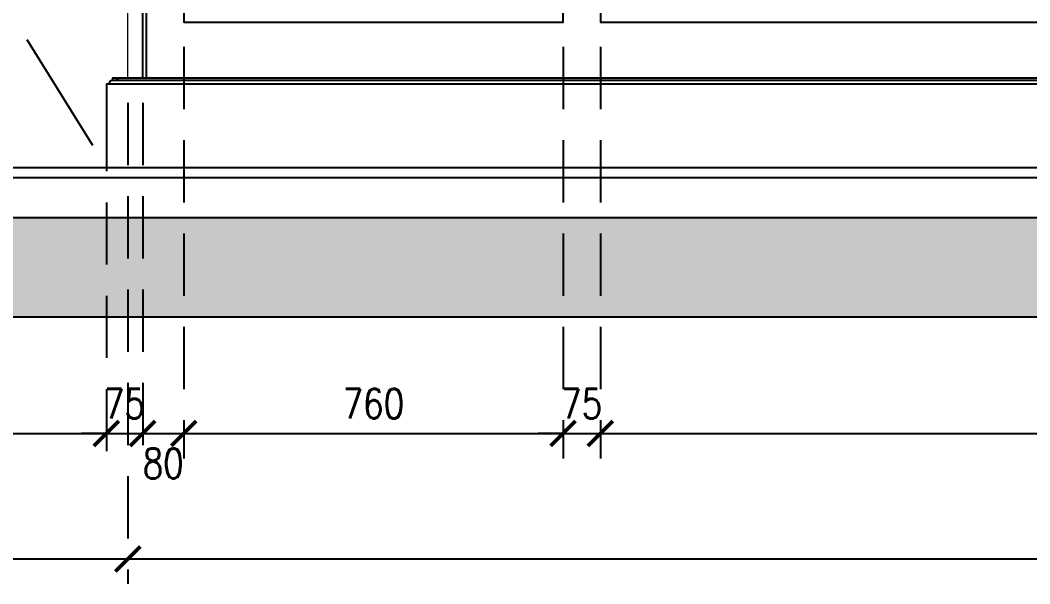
# Model space of a CAD drawing. Header units: inches. Extents: x -20583 to 399182, y -24453 to 525552.
# Drawn here: x 44777 to 46804, y 18026 to 19158 of the extents above; entities that cross this region are included whole.
import ezdxf

# ---------------------------------------------------------------- set-up
doc = ezdxf.new("R2010")
doc.units = ezdxf.units.IN
doc.header["$LTSCALE"] = 1000
doc.header["$MEASUREMENT"] = 0
doc.header["$PDMODE"] = 35
for name, pattern in [('DASHED', [0.75, 0.5, -0.25]), ('HIDDEN', [0.375, 0.25, -0.125]), ('HIDDEN2', [0.1875, 0.125, -0.0625])]:
    doc.linetypes.add(name, pattern=pattern)
for name, color, linetype in [('A-DIM', 9, 'Continuous'), ('A-Hidden', 8, 'HIDDEN'), ('Layer1', 1, 'Continuous'), ('Layer3', 3, 'Continuous'), ('Layer7', 8, 'Continuous')]:
    doc.layers.add(name, color=color, linetype=linetype)
doc.layers.add('Sanitaire', color=253, linetype='Continuous', lineweight=0)
doc.layers.add('Wood treillis', color=111, linetype='Continuous', lineweight=0)
doc.styles.add('ZZ-Dim All', font='romans.shx', dxfattribs={"width": 0.8})
doc.dimstyles.new('DIM-100', dxfattribs={"dimscale": 50, "dimtxt": 1.25, "dimasz": 1, "dimexe": 1, "dimexo": 1, "dimgap": 0.6, "dimtad": 1, "dimdec": 0, "dimrnd": 5, "dimdsep": 46, "dimtxsty": 'ZZ-Dim All', "dimblk1": 'ARCHTICK', "dimblk2": 'ARCHTICK', "dimsah": 1, "dimcen": 1, "dimdle": 1, "dimclrd": 256, "dimclre": 8, "dimclrt": 256, "dimazin": 2, "dimtfac": 1, "dimtdec": 0, "dimtix": 1, "dimtmove": 2, "dimatfit": 2, "dimfxl": 0.1, "dimtolj": 1, "dimtzin": 0, "dimlwd": -1, "dimlwe": -1, "dimarcsym": 0})

# ---------------------------------------------------------------- blocks, each defined once
blk = doc.blocks.new('_ARCHTICK')
at = {"color": 0, "linetype": 'ByBlock', "const_width": 0.15}
blk.add_lwpolyline([(-0.5, -0.5), (0.5, 0.5)], dxfattribs=at)
blk = doc.blocks.new('*D298')
at = {"layer": 'A-DIM', "color": 8, "linetype": 'HIDDEN2', "transparency": 16777216}
for p, q in [((42992.9, 18992.1), (42992.9, 18025.8)), ((44992.7, 18992.1), (44992.7, 18025.8))]:
    blk.add_line(p, q, dxfattribs=at)
at = {"layer": 'A-DIM', "transparency": 16777216}
blk.add_line((42942.9, 18075.8), (45042.7, 18075.8), dxfattribs=at)
at = {"layer": 'Defpoints', "color": 0, "transparency": 16777216}
for p in [(42992.9, 19042.1, 0), (44992.7, 19042.1, 0), (44992.7, 18075.8)]:
    blk.add_point(p, dxfattribs=at)
at = {"layer": 'A-DIM', "transparency": 16777216, "xscale": 50, "yscale": 50, "zscale": 50, "rotation": 180}
blk.add_blockref('_ARCHTICK', (42992.9, 18075.8), dxfattribs=at)
at = {"layer": 'A-DIM', "transparency": 16777216, "xscale": 50, "yscale": 50, "zscale": 50}
blk.add_blockref('_ARCHTICK', (44992.7, 18075.8), dxfattribs=at)
at = {"layer": 'A-DIM', "color": 3, "transparency": 16777216, "insert": (43992.8, 18135.8), "char_height": 60, "attachment_point": 5, "style": 'ZZ-Dim All'}
blk.add_mtext('\\A1;2000', dxfattribs=at)
blk = doc.blocks.new('*D305')
at = {"layer": 'A-DIM', "color": 8, "linetype": 'HIDDEN2', "transparency": 16777216}
for p, q in [((44949.7, 18979.6), (44949.7, 18277.8)), ((45022.7, 18992.1), (45022.7, 18277.8))]:
    blk.add_line(p, q, dxfattribs=at)
at = {"layer": 'A-DIM', "transparency": 16777216}
for p, q in [((44949.7, 18327.8), (44899.7, 18327.8)), ((44949.7, 18327.8), (45022.7, 18327.8)), ((45022.7, 18327.8), (45072.7, 18327.8))]:
    blk.add_line(p, q, dxfattribs=at)
at = {"layer": 'Defpoints', "color": 0, "transparency": 16777216}
for p in [(45022.7, 19042.1, 0), (44949.7, 19029.6, 0), (45022.7, 18327.8)]:
    blk.add_point(p, dxfattribs=at)
at = {"layer": 'A-DIM', "transparency": 16777216, "xscale": 50, "yscale": 50, "zscale": 50}
blk.add_blockref('_ARCHTICK', (44949.7, 18327.8), dxfattribs=at)
at = {"layer": 'A-DIM', "transparency": 16777216, "xscale": 50, "yscale": 50, "zscale": 50, "rotation": 180}
blk.add_blockref('_ARCHTICK', (45022.7, 18327.8), dxfattribs=at)
at = {"layer": 'A-DIM', "color": 3, "transparency": 16777216, "insert": (44986.2, 18387.8), "char_height": 60, "attachment_point": 5, "style": 'ZZ-Dim All'}
blk.add_mtext('\\A1;75', dxfattribs=at)
blk = doc.blocks.new('*D306')
at = {"layer": 'A-DIM', "color": 8, "linetype": 'HIDDEN2', "transparency": 16777216}
for p, q in [((45105.1, 19104.5), (45105.1, 18277.8)), ((45022.7, 18992.1), (45022.7, 18277.8))]:
    blk.add_line(p, q, dxfattribs=at)
at = {"layer": 'A-DIM', "transparency": 16777216}
blk.add_line((44972.7, 18327.8), (45155.1, 18327.8), dxfattribs=at)
at = {"layer": 'Defpoints', "color": 0, "transparency": 16777216}
for p in [(45105.1, 19154.5, 0), (45022.7, 19042.1, 0), (45105.1, 18327.8)]:
    blk.add_point(p, dxfattribs=at)
at = {"layer": 'A-DIM', "transparency": 16777216, "xscale": 50, "yscale": 50, "zscale": 50, "rotation": 180}
blk.add_blockref('_ARCHTICK', (45022.7, 18327.8), dxfattribs=at)
at = {"layer": 'A-DIM', "transparency": 16777216, "xscale": 50, "yscale": 50, "zscale": 50}
blk.add_blockref('_ARCHTICK', (45105.1, 18327.8), dxfattribs=at)
at = {"layer": 'A-DIM', "color": 3, "transparency": 16777216, "insert": (45063.9, 18267.6), "char_height": 60, "attachment_point": 5, "style": 'ZZ-Dim All'}
blk.add_mtext('\\A1;80', dxfattribs=at)
blk = doc.blocks.new('*D307')
at = {"layer": 'A-DIM', "color": 8, "linetype": 'HIDDEN2', "transparency": 16777216}
for p, q in [((45105.1, 19104.5), (45105.1, 18277.8)), ((45866.8, 19104.6), (45866.8, 18277.8))]:
    blk.add_line(p, q, dxfattribs=at)
at = {"layer": 'A-DIM', "transparency": 16777216}
blk.add_line((45055.1, 18327.8), (45916.8, 18327.8), dxfattribs=at)
at = {"layer": 'Defpoints', "color": 0, "transparency": 16777216}
for p in [(45105.1, 19154.5, 0), (45866.8, 19154.6, 0), (45866.8, 18327.8)]:
    blk.add_point(p, dxfattribs=at)
at = {"layer": 'A-DIM', "transparency": 16777216, "xscale": 50, "yscale": 50, "zscale": 50, "rotation": 180}
blk.add_blockref('_ARCHTICK', (45105.1, 18327.8), dxfattribs=at)
at = {"layer": 'A-DIM', "transparency": 16777216, "xscale": 50, "yscale": 50, "zscale": 50}
blk.add_blockref('_ARCHTICK', (45866.8, 18327.8), dxfattribs=at)
at = {"layer": 'A-DIM', "color": 3, "transparency": 16777216, "insert": (45485.9, 18387.8), "char_height": 60, "attachment_point": 5, "style": 'ZZ-Dim All'}
blk.add_mtext('\\A1;760', dxfattribs=at)
blk = doc.blocks.new('*D308')
at = {"layer": 'A-DIM', "color": 8, "linetype": 'HIDDEN2', "transparency": 16777216}
for p, q in [((45866.8, 19104.6), (45866.8, 18277.8)), ((45941.7, 19104.5), (45941.7, 18277.8))]:
    blk.add_line(p, q, dxfattribs=at)
at = {"layer": 'A-DIM', "transparency": 16777216}
for p, q in [((45866.8, 18327.8), (45816.8, 18327.8)), ((45866.8, 18327.8), (45941.7, 18327.8)), ((45941.7, 18327.8), (45991.7, 18327.8))]:
    blk.add_line(p, q, dxfattribs=at)
at = {"layer": 'Defpoints', "color": 0, "transparency": 16777216}
for p in [(45866.8, 19154.6, 0), (45941.7, 19154.5, 0), (45941.7, 18327.8)]:
    blk.add_point(p, dxfattribs=at)
at = {"layer": 'A-DIM', "transparency": 16777216, "xscale": 50, "yscale": 50, "zscale": 50}
blk.add_blockref('_ARCHTICK', (45866.8, 18327.8), dxfattribs=at)
at = {"layer": 'A-DIM', "transparency": 16777216, "xscale": 50, "yscale": 50, "zscale": 50, "rotation": 180}
blk.add_blockref('_ARCHTICK', (45941.7, 18327.8), dxfattribs=at)
at = {"layer": 'A-DIM', "color": 3, "transparency": 16777216, "insert": (45904.2, 18387.8), "char_height": 60, "attachment_point": 5, "style": 'ZZ-Dim All'}
blk.add_mtext('\\A1;75', dxfattribs=at)
blk = doc.blocks.new('*D309')
at = {"layer": 'A-DIM', "color": 8, "linetype": 'HIDDEN2', "transparency": 16777216}
for p, q in [((45941.7, 19104.5), (45941.7, 18277.8)), ((48301.5, 19104.6), (48301.5, 18277.8))]:
    blk.add_line(p, q, dxfattribs=at)
at = {"layer": 'A-DIM', "transparency": 16777216}
blk.add_line((45891.7, 18327.8), (48351.5, 18327.8), dxfattribs=at)
at = {"layer": 'Defpoints', "color": 0, "transparency": 16777216}
for p in [(45941.7, 19154.5), (48301.5, 19154.6), (48301.5, 18327.8)]:
    blk.add_point(p, dxfattribs=at)
at = {"layer": 'A-DIM', "transparency": 16777216, "xscale": 50, "yscale": 50, "zscale": 50, "rotation": 180}
blk.add_blockref('_ARCHTICK', (45941.7, 18327.8), dxfattribs=at)
at = {"layer": 'A-DIM', "transparency": 16777216, "xscale": 50, "yscale": 50, "zscale": 50}
blk.add_blockref('_ARCHTICK', (48301.5, 18327.8), dxfattribs=at)
at = {"layer": 'A-DIM', "color": 3, "transparency": 16777216, "insert": (47121.6, 18387.8), "char_height": 60, "attachment_point": 5, "style": 'ZZ-Dim All'}
blk.add_mtext('\\A1;2360', dxfattribs=at)
blk = doc.blocks.new('*D355')
at = {"layer": 'A-DIM', "color": 8, "linetype": 'HIDDEN2', "transparency": 16777216}
for p, q in [((49505, 19172.1), (49505, 18025.8)), ((44992.7, 18992.1), (44992.7, 18025.8))]:
    blk.add_line(p, q, dxfattribs=at)
at = {"layer": 'A-DIM', "transparency": 16777216}
blk.add_line((44942.7, 18075.8), (49555, 18075.8), dxfattribs=at)
at = {"layer": 'Defpoints', "color": 0, "transparency": 16777216}
for p in [(49505, 19222.1, 0), (44992.7, 19042.1, 0), (49505, 18075.8)]:
    blk.add_point(p, dxfattribs=at)
at = {"layer": 'A-DIM', "transparency": 16777216, "xscale": 50, "yscale": 50, "zscale": 50, "rotation": 180}
blk.add_blockref('_ARCHTICK', (44992.7, 18075.8), dxfattribs=at)
at = {"layer": 'A-DIM', "transparency": 16777216, "xscale": 50, "yscale": 50, "zscale": 50}
blk.add_blockref('_ARCHTICK', (49505, 18075.8), dxfattribs=at)
at = {"layer": 'A-DIM', "color": 3, "transparency": 16777216, "insert": (47248.9, 18135.8), "char_height": 60, "attachment_point": 5, "style": 'ZZ-Dim All'}
blk.add_mtext('\\A1;4510', dxfattribs=at)
blk = doc.blocks.new('*D356')
at = {"layer": 'A-DIM', "color": 8, "linetype": 'HIDDEN2', "transparency": 16777216}
for p, q in [((43030.9, 18979.6), (43030.9, 18277.8)), ((44949.7, 18979.6), (44949.7, 18277.8))]:
    blk.add_line(p, q, dxfattribs=at)
at = {"layer": 'A-DIM', "transparency": 16777216}
blk.add_line((42980.9, 18327.8), (44999.7, 18327.8), dxfattribs=at)
at = {"layer": 'Defpoints', "color": 0, "transparency": 16777216}
for p in [(43030.9, 19029.6, 0), (44949.7, 19029.6, 0), (44949.7, 18327.8)]:
    blk.add_point(p, dxfattribs=at)
at = {"layer": 'A-DIM', "transparency": 16777216, "xscale": 50, "yscale": 50, "zscale": 50, "rotation": 180}
blk.add_blockref('_ARCHTICK', (43030.9, 18327.8), dxfattribs=at)
at = {"layer": 'A-DIM', "transparency": 16777216, "xscale": 50, "yscale": 50, "zscale": 50}
blk.add_blockref('_ARCHTICK', (44949.7, 18327.8), dxfattribs=at)
at = {"layer": 'A-DIM', "color": 3, "transparency": 16777216, "insert": (43990.3, 18387.8), "char_height": 60, "attachment_point": 5, "style": 'ZZ-Dim All'}
blk.add_mtext('\\A1;1920', dxfattribs=at)

msp = doc.modelspace()

# ---------------------------------------------------------------- hatches: boundary and pattern name
at = {"layer": 'Layer7'}
h = msp.add_hatch(dxfattribs=at)
h.set_pattern_fill('AR-CONC', color=256, scale=10, style=0)
h.set_pattern_definition([(50, (21065.793, 29239.3), (71.72602, -6.27521), [7.5, -82.5]), (355, (21065.79, 29239.3), (-13.87513, 75.21921), [6, -66]), (100.4514, (21071.77, 29238.78), (57.85094, 68.94395), [6.37402, -70.11421]), (46.1842, (21065.79, 29259.3), (106.7241, -16.5519), [11.25, -123.75]), (96.6356, (21074.69, 29257.92), (93.46627, 97.4118), [9.56103, -105.1713]), (351.1842, (21065.79, 29259.3), (93.4662, 97.41186), [9, -99]), (21, (21075.793, 29254.3), (59.6907, -40.26189), [7.5, -82.5]), (326, (21075.79, 29254.3), (24.33153, 72.515), [6, -66]), (71.4514, (21080.77, 29250.95), (84.02226, 32.25305), [6.37402, -70.11421]), (37.5, (21065.793, 29239.302), (1.215986, 33.289385), [0, -65.2, 0, -67, 0, -66.25]), (7.5, (21065.793, 29239.302), (26.306954, 39.44117), [0, -38.2, 0, -63.7, 0, -25.25]), (327.5, (21043.493, 29239.302), (53.382244, -2.255487), [0, -25, 0, -78, 0, -103.5]), (317.5, (21033.493, 29239.302), (58.31862, 10.0105), [0, -32.5, 0, -51.8, 0, -73.5])])
h.paths.add_polyline_path([(39270.2, 18762.1), (39270.2, 18562.1), (50068.3, 18562.1), (50068.3, 18762.1)])

# ---------------------------------------------------------------- linework, layer by layer
at = {"layer": 'A-DIM', "linetype": 'HIDDEN'}
msp.add_line((43010.4, 21987.1, 0), (44949.7, 18862.1, 0), dxfattribs=at)
at = {"layer": 'A-Hidden', "linetype": 'DASHED', "lineweight": 0, "ltscale": 10}
msp.add_line((51652.3, 18862.1, 0), (38372.2, 18862.1, 0), dxfattribs=at)
at = {"layer": 'Layer1'}
for p, q in [((39270.2, 18862.1, 0), (50068.3, 18862.1, 0)), ((39270.2, 18842.1, 0), (50068.3, 18842.1, 0))]:
    msp.add_line(p, q, dxfattribs=at)
at = {"layer": 'Layer3'}
for p, q in [((39270.2, 18762.1, 0), (50068.3, 18762.1, 0)), ((39270.2, 18562.1, 0), (50068.3, 18562.1, 0))]:
    msp.add_line(p, q, dxfattribs=at)
at = {"layer": 'Sanitaire', "color": 1}
msp.add_line((44992.7, 19042.1, 0), (44992.7, 21987.1, 0), dxfattribs=at)
at = {"layer": 'Wood treillis', "lineweight": -2}
for p, q in [((49240.8, 19037.1, 0), (44962.2, 19037.1, 0)), ((49305, 19042.1, 0), (44974.7, 19042.1, 0)), ((49228.3, 19029.6, 0), (44949.7, 19029.6, 0))]:
    msp.add_line(p, q, dxfattribs=at)
at = {"layer": 'Wood treillis', "lineweight": -2, "elevation": 0}
for points in [[(45022.7, 19042.1), (45022.7, 21957.1)], [(45030.2, 19042.1), (45030.2, 21949.6)]]:
    msp.add_lwpolyline(points, dxfattribs=at)
for points in [[(45846, 19154.6), (45866.8, 19154.6), (45866.7, 21874.6), (45846.1, 21874.6), (45105.2, 21874.5), (45105.1, 19154.5)], [(48280.8, 19154.6), (48301.5, 19154.6), (48301.6, 21874.6), (48281, 21874.6), (45942, 21874.5), (45941.7, 19154.5)]]:
    msp.add_lwpolyline(points, close=True, dxfattribs=at)
msp.add_lwpolyline([(44969.7, 19042.1), (44974.7, 19042.1), (44974.7, 19042.1), (44974.7, 19042.1), (44962.2, 19042.1), (44962.2, 19037.1, 0.414214), (44954.7, 19029.6), (44949.7, 19029.6), (44949.7, 18862.1)], format="xyb", dxfattribs=at)

# ---------------------------------------------------------------- dimensions: what is measured, and where the dimension line sits
at = {"layer": 'A-DIM'}
for base, p1, p2, picture, middle in [((49505, 18075.8, 0), (44992.7, 19042.1, 0), (49505, 19222.1, 0), '*D355', (47248.9, 18135.8, 0)), ((45866.8, 18327.8), (45105.1, 19154.5, 0), (45866.8, 19154.6, 0), '*D307', (45485.9, 18387.8)), ((45941.7, 18327.8), (45866.8, 19154.6, 0), (45941.7, 19154.5, 0), '*D308', (45904.2, 18387.8)), ((48301.5, 18327.8, 0), (45941.7, 19154.5, 0), (48301.5, 19154.6, 0), '*D309', (47121.6, 18387.8, 0))]:
    dim = msp.add_linear_dim(base=base, p1=p1, p2=p2, dimstyle='DIM-100', override={"dimtxt": 1.2, "dimclrt": 3}, dxfattribs=at)
    dim.commit()
    dim.dimension.update_dxf_attribs({"geometry": picture, "text_midpoint": middle})
dim = msp.add_linear_dim(base=(45105.1, 18327.8), p1=(45022.7, 19042.1, 0), p2=(45105.1, 19154.5, 0), dimstyle='DIM-100', override={"dimtxt": 1.2, "dimclrt": 3}, dxfattribs=at)
dim.commit()
dim.dimension.update_dxf_attribs({"geometry": '*D306', "text_midpoint": (45063.9, 18267.6), "dimtype": 160})
at = {"layer": 'A-DIM', "color": 1}
for base, p1, p2, picture, middle in [((44992.7, 18075.8), (42992.9, 19042.1, 0), (44992.7, 19042.1, 0), '*D298', (43992.8, 18135.8)), ((45022.7, 18327.8), (44949.7, 19029.6, 0), (45022.7, 19042.1, 0), '*D305', (44986.2, 18387.8)), ((44949.7, 18327.8), (43030.9, 19029.6, 0), (44949.7, 19029.6, 0), '*D356', (43990.3, 18387.8))]:
    dim = msp.add_linear_dim(base=base, p1=p1, p2=p2, dimstyle='DIM-100', override={"dimtxt": 1.2, "dimclrt": 3}, dxfattribs=at)
    dim.commit()
    dim.dimension.update_dxf_attribs({"geometry": picture, "text_midpoint": middle})

doc.saveas('drawing.dxf')
